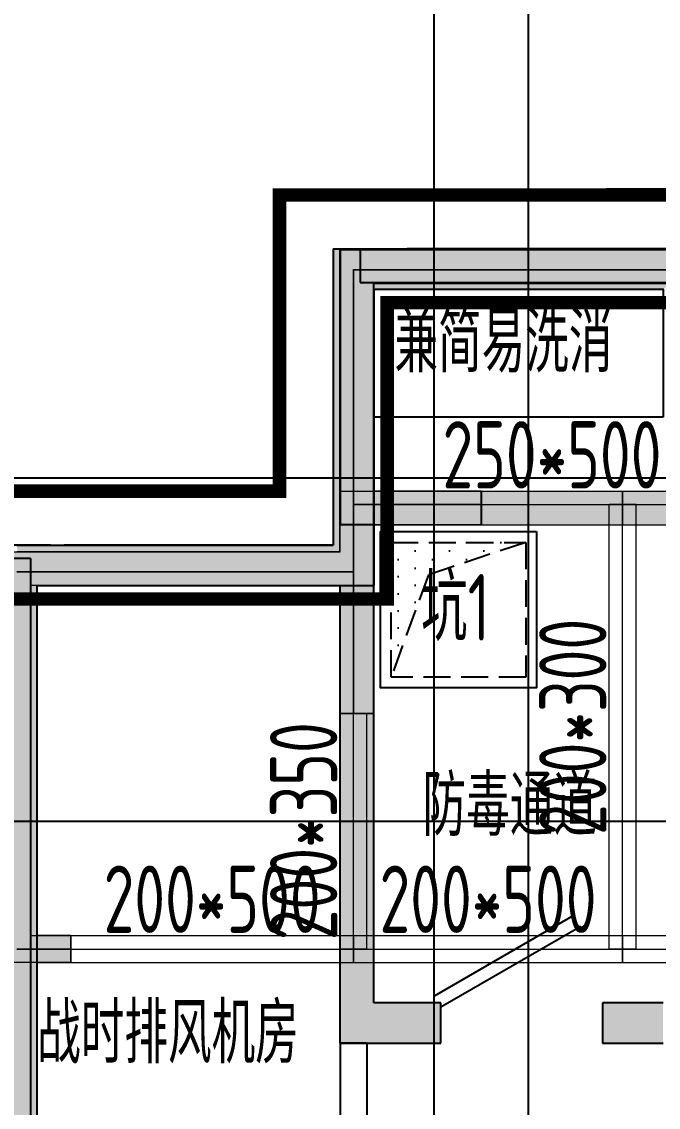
# Model space of a CAD drawing. Extents: x 369444 to 684549, y -549309 to 575337.
# Drawn here: x 439310 to 444039, y 460582 to 468643 of the extents above; entities that cross this region are included whole.
import ezdxf

# ---------------------------------------------------------------- set-up
doc = ezdxf.new("R2010")
doc.units = 0
doc.header["$LTSCALE"] = 1000
doc.header["$MEASUREMENT"] = 0
doc.linetypes.add('DASH', pattern=[0.35, 0.25, -0.1])
for name, color, linetype, lineweight, true_color in [('-1-0-1', 7, 'Continuous', 0, 0xc0c0c0), ('-1-1-2', 7, 'Continuous', 0, 0xc0c0c0), ('-2-0-1', 1, 'Continuous', 0, 0xff0000), ('-2-1-2', 9, 'Continuous', 0, 0x808080), ('1-6-1', 7, 'Continuous', 0, 0x55ff55), ('1-6-2', 7, 'Continuous', 0, 0x55ff55), ('12-6-1', 4, 'Continuous', 0, 0x00ffff), ('12-6-2', 4, 'Continuous', 0, 0x00ffff), ('12-6-5', 4, 'Continuous', 0, 0x00ffff)]:
    doc.layers.add(name, color=color, linetype=linetype, lineweight=lineweight, true_color=true_color)
for name, color, linetype in [('AIRD-PLUM', 122, 'Continuous'), ('DOTE', 1, 'Continuous'), ('HS-A-轮廓线-地下室', 3, 'DASH'), ('PUB_HATCH', 8, 'Continuous'), ('WALL', 9, 'Continuous'), ('WINDOW', 4, 'Continuous'), ('二期轮廓线', 8, 'DASH'), ('人防墙', 7, 'Continuous'), ('填充', 8, 'Continuous'), ('文字', 2, 'Continuous'), ('防火分区线', 7, 'Continuous')]:
    doc.layers.add(name, color=color, linetype=linetype)
doc.styles.add('_TCH_DIM', font='SIMPLEX', dxfattribs={"bigfont": 'GBCBIG'})
doc.styles.add('yjkcad', font='yjkeng.shx', dxfattribs={"width": 0.7, "height": 250, "bigfont": 'yjkchn.shx'})
doc.styles.add('说明', font='TSSDENG', dxfattribs={"width": 0.7, "bigfont": 'HZTXT'})

# ---------------------------------------------------------------- blocks, each defined once
blk = doc.blocks.new('JSK1000')
at = {"layer": 'AIRD-PLUM'}
h = blk.add_hatch(dxfattribs=at)
h.set_pattern_fill('DOTS', color=8, scale=80, style=0)
h.set_pattern_definition([(0, (-20, -20), (63.5, 127), [0, -127])])
h.paths.add_polyline_path([(80, 1080), (80, 80), (321, 803.3), (1080, 1080)])
at = {"layer": 'AIRD-PLUM', "ltscale": 0.25}
blk.add_lwpolyline([(0, 0), (1160, 0), (1160, 1160), (0, 1160)], close=True, dxfattribs=at)
at = {"layer": 'AIRD-PLUM', "color": 8, "linetype": 'DASH', "ltscale": 0.8}
blk.add_lwpolyline([(80, 80), (1080, 80), (1080, 1080), (80, 1080)], close=True, dxfattribs=at)
blk.add_lwpolyline([(80, 80), (321, 803.3), (1080, 1080)], dxfattribs=at)
blk = doc.blocks.new('A$C69B9310D')
at = {"layer": 'AIRD-PLUM', "xscale": -1, "rotation": 90}
blk.add_blockref('JSK1000', (1160, 1160), dxfattribs=at)
at = {"layer": '文字', "style": '说明', "width": 0.7}
blk.add_text('坑1', height=495, dxfattribs=at).set_placement((302.3, 349.9))
blk = doc.blocks.new('$DorLib2D$00000179')
at = {"color": 0}
for p, q in [((-0.54, 0.1693), (0.326, 0.6693)), ((-0.5, 0.1), (0.366, 0.6))]:
    blk.add_line(p, q, dxfattribs=at)

msp = doc.modelspace()

# ---------------------------------------------------------------- hatches: boundary and pattern name
at = {"layer": 'PUB_HATCH'}
h = msp.add_hatch(color=256, dxfattribs=at)
h.dxf.hatch_style = 1
h.paths.add_polyline_path([(433674.5, 461707), (433674.5, 462107), (434074.5, 462107), (434074.5, 461707)], flags=17)
h.paths.add_polyline_path([(405174.5, 461707), (405174.5, 462107), (404774.5, 462107), (404774.5, 461707)], flags=17)
h.paths.add_polyline_path([(419974.5, 457857), (420074.5, 457857), (420074.5, 458357), (419574.5, 458357), (419574.5, 457857), (419724.5, 457857)], flags=17)
h.paths.add_polyline_path([(420174.5, 458357), (419574.5, 458357), (419574.5, 455257), (419974.5, 455257), (419974.5, 455457), (419824.5, 455457), (419824.5, 458107), (420174.5, 458107)])
h.paths.add_polyline_path([(399474.5, 455257), (399474.5, 460257), (400224.5, 460257), (400224.5, 460007), (399724.5, 460007), (399724.5, 455257)])
h.paths.add_polyline_path([(409249.5, 456957), (409249.5, 460257), (409499.5, 460257), (409499.5, 456957)])
h.paths.add_polyline_path([(393024.5, 457657), (393024.5, 452107), (393524.5, 452107), (393524.5, 451857), (392774.5, 451857), (392774.5, 457657)])
h.paths.add_polyline_path([(396324.5, 451857), (395424.5, 451857), (395424.5, 452107), (396324.5, 452107), (396324.5, 454357), (396574.5, 454357), (396574.5, 452107), (397124.5, 452107), (397124.5, 451857)])
h.paths.add_polyline_path([(402924.5, 453557), (402924.5, 451107), (403824.5, 451107), (403824.5, 450857), (402674.5, 450857), (402674.5, 453557)])
h.paths.add_polyline_path([(405624.5, 459557), (405624.5, 460257), (407674.5, 460257), (407674.5, 460007), (405874.5, 460007), (405874.5, 459557)])
h.paths.add_polyline_path([(416074.5, 453557), (416074.5, 450857), (414924.5, 450857), (414924.5, 451107), (415824.5, 451107), (415824.5, 453557)])
h.paths.add_polyline_path([(413574.5, 458107), (413074.5, 458107), (413074.5, 455457), (413274.5, 455457), (413274.5, 455257), (412824.5, 455257), (412824.5, 458357), (413574.5, 458357)])
h.paths.add_polyline_path([(419274.5, 453557), (419274.5, 450857), (418624.5, 450857), (418624.5, 451107), (419024.5, 451107), (419024.5, 453557)])
h.paths.add_polyline_path([(406974.5, 461656.8), (406974.5, 462557), (410374.5, 462557), (410374.5, 461656.8), (410174.5, 461656.8), (410174.5, 462357), (407174.5, 462357), (407174.5, 461656.7)], flags=17)
h.paths.add_polyline_path([(405274.5, 455457), (405674.5, 455457), (405674.5, 458107), (405174.5, 458107), (405174.5, 458357), (405874.5, 458357), (405874.5, 455257), (405274.5, 455257)])
h.paths.add_polyline_path([(399724.5, 451107), (400124.5, 451107), (400124.5, 450857), (399474.5, 450857), (399474.5, 451857), (398924.5, 451857), (398924.5, 452107), (399474.5, 452107), (399474.5, 453757), (399724.5, 453757), (399724.5, 452107)])
h.paths.add_polyline_path([(405924.5, 451107), (406124.5, 451107), (406124.5, 450857), (405924.5, 450857), (405524.5, 450857), (405524.5, 451107), (405674.5, 451107), (405674.5, 453557), (405924.5, 453557)])
h.paths.add_polyline_path([(418674.5, 458357), (419274.5, 458357), (419274.5, 455257), (418874.5, 455257), (418874.5, 455457), (419024.5, 455457), (419024.5, 458107), (418674.5, 458107)])
h.paths.add_polyline_path([(396324.5, 456907), (396324.5, 457407), (394524.5, 457407), (394524.5, 457657), (396574.5, 457657), (396574.5, 456907)])
h.paths.add_polyline_path([(401924.5, 458107), (401374.5, 458107), (401374.5, 456307), (401124.5, 456307), (401124.5, 458357), (401924.5, 458357)])
h.paths.add_polyline_path([(410174.5, 464207), (410174.5, 464757), (407974.5, 464757), (407974.5, 464207), (407774.5, 464207), (407774.5, 464957), (410374.5, 464957), (410374.5, 464207)], flags=17)
h.paths.add_polyline_path([(413074.5, 451107), (413224.5, 451107), (413224.5, 450857), (412824.5, 450857), (412624.5, 450857), (412624.5, 451107), (412824.5, 451107), (412824.5, 453557), (413074.5, 453557)])
h.paths.add_polyline_path([(439124.5, 455257), (439124.5, 460007), (438624.5, 460007), (438624.5, 460257), (439374.5, 460257), (439374.5, 455257)])
h.paths.add_polyline_path([(429349.5, 456957), (429349.5, 460257), (429599.5, 460257), (429599.5, 456957)])
h.paths.add_polyline_path([(446074.5, 457657), (446074.5, 451857), (445324.5, 451857), (445324.5, 452107), (445824.5, 452107), (445824.5, 457657)])
h.paths.add_polyline_path([(441724.5, 451857), (441724.5, 452107), (442274.5, 452107), (442274.5, 454357), (442524.5, 454357), (442524.5, 452107), (443424.5, 452107), (443424.5, 451857), (442524.5, 451857)])
h.paths.add_polyline_path([(432974.5, 459557), (432974.5, 460007), (431174.5, 460007), (431174.5, 460257), (433224.5, 460257), (433224.5, 459557)])
h.paths.add_polyline_path([(423024.5, 453557), (423024.5, 451107), (423924.5, 451107), (423924.5, 450857), (422774.5, 450857), (422774.5, 453557)])
h.paths.add_polyline_path([(425274.5, 458357), (426024.5, 458357), (426024.5, 455257), (425574.5, 455257), (425574.5, 455457), (425774.5, 455457), (425774.5, 458107), (425274.5, 458107)])
h.paths.add_polyline_path([(419824.5, 453557), (419824.5, 451107), (420224.5, 451107), (420224.5, 450857), (419574.5, 450857), (419574.5, 453557)])
h.paths.add_polyline_path([(431674.5, 461656.8), (431674.5, 462357), (428674.5, 462357), (428674.5, 461656.8), (428474.5, 461656.8), (428474.5, 462557), (431874.5, 462557), (431874.5, 461656.8)], flags=17)
h.paths.add_polyline_path([(433574.5, 455257), (432974.5, 455257), (432974.5, 458357), (433674.5, 458357), (433674.5, 458107), (433174.5, 458107), (433174.5, 455457), (433574.5, 455457)])
h.paths.add_polyline_path([(439124.5, 452107), (439124.5, 453757), (439374.5, 453757), (439374.5, 452107), (439924.5, 452107), (439924.5, 451857), (439374.5, 451857), (439374.5, 450857), (438724.5, 450857), (438724.5, 451107), (439124.5, 451107)])
h.paths.add_polyline_path([(444324.5, 457407), (442524.5, 457407), (442524.5, 456907), (442274.5, 456907), (442274.5, 457657), (444324.5, 457657)])
h.paths.add_polyline_path([(432924.5, 453557), (433174.5, 453557), (433174.5, 451107), (433324.5, 451107), (433324.5, 450857), (432924.5, 450857), (432724.5, 450857), (432724.5, 451107), (432924.5, 451107)])
h.paths.add_polyline_path([(436924.5, 458357), (437724.5, 458357), (437724.5, 456307), (437474.5, 456307), (437474.5, 458107), (436924.5, 458107)])
h.paths.add_polyline_path([(436174.5, 453557), (436174.5, 450857), (435024.5, 450857), (435024.5, 451107), (435924.5, 451107), (435924.5, 453557)])
h.paths.add_polyline_path([(428474.5, 464207), (428474.5, 464957), (431074.5, 464957), (431074.5, 464207), (430874.5, 464207), (430874.5, 464757), (428674.5, 464757), (428674.5, 464207)], flags=17)
h.paths.add_polyline_path([(429349.5, 451107), (429349.5, 454357), (429599.5, 454357), (429599.5, 451107), (430324.5, 451107), (430324.5, 450857), (429349.5, 450857), (428624.5, 450857), (428624.5, 451107)])
h.paths.add_polyline_path([(425774.5, 453557), (426024.5, 453557), (426024.5, 451107), (426224.5, 451107), (426224.5, 450857), (426024.5, 450857), (425624.5, 450857), (425624.5, 451107), (425774.5, 451107)])
h.paths.add_polyline_path([(413074.5, 461657.3), (413324.5, 461657.3), (413324.5, 462157.3), (412824.5, 462157.3), (412824.5, 461657.3)], flags=17)
h.paths.add_polyline_path([(425774.5, 461657), (426024.5, 461657), (426024.5, 462157), (425524.5, 462157), (425524.5, 461657)], flags=17)
edge = h.paths.add_edge_path()
edge.add_line((413074.5, 461657), (413074.5, 460057))
edge.add_line((413074.5, 460057), (411074.5, 460057))
edge.add_line((411074.5, 460057), (411074.5, 460257))
edge.add_line((411074.5, 460257), (412824.5, 460257))
edge.add_line((412824.5, 460257), (412824.5, 461657.3))
edge.add_line((404774.5, 461707), (401874.5, 461707))
edge.add_line((401874.5, 461707), (401874.5, 464457))
edge.add_line((401874.5, 464457), (399674.5, 464457))
edge.add_line((399674.5, 464457), (399674.5, 461657))
edge.add_line((399674.5, 461657), (399174.5, 461657))
edge.add_line((399174.5, 461657), (399174.5, 461857))
edge.add_line((399174.5, 461857), (399474.5, 461857))
edge.add_line((399474.5, 461857), (399474.5, 464457))
edge.add_line((399474.5, 464457), (397174.5, 464457))
edge.add_line((397174.5, 464457), (397174.5, 463507))
edge.add_line((397174.5, 463507), (396924.5, 463507))
edge.add_line((396924.5, 463507), (396924.5, 464457))
edge.add_line((396924.5, 464457), (396924.5, 464907))
edge.add_line((396924.5, 464907), (392224.5, 464907))
edge.add_line((392224.5, 464907), (392224.5, 461907))
edge.add_line((392224.5, 461907), (393024.5, 461907))
edge.add_line((393024.5, 461907), (393024.5, 461157))
edge.add_line((393024.5, 461157), (392774.5, 461157))
edge.add_line((392774.5, 461157), (392774.5, 461657))
edge.add_line((392774.5, 461657), (391974.5, 461657))
edge.add_line((391974.5, 461657), (391974.5, 465157))
edge.add_line((391974.5, 465157), (397174.5, 465157))
edge.add_line((397174.5, 465157), (397174.5, 464707))
edge.add_line((397174.5, 464707), (399674.5, 464707))
edge.add_line((399674.5, 464707), (402124.5, 464707))
edge.add_line((402124.5, 464707), (402124.5, 461957))
edge.add_line((402124.5, 461957), (404774.5, 461957))
edge.add_line((426024.5, 461657), (426024.5, 460257))
edge.add_line((426024.5, 460257), (427774.5, 460257))
edge.add_line((427774.5, 460257), (427774.5, 460057))
edge.add_line((427774.5, 460057), (425774.5, 460057))
edge.add_line((425774.5, 460057), (425774.5, 461657))
edge.add_line((434074.5, 461957), (436724.5, 461957))
edge.add_line((436724.5, 461957), (436724.5, 464707))
edge.add_line((436724.5, 464707), (439174.5, 464707))
edge.add_line((439174.5, 464707), (441674.5, 464707))
edge.add_line((441674.5, 464707), (441674.5, 465157))
edge.add_line((441674.5, 465157), (446874.5, 465157))
edge.add_line((446874.5, 465157), (446874.5, 461657))
edge.add_line((446874.5, 461657), (446074.5, 461657))
edge.add_line((446074.5, 461657), (446074.5, 461157))
edge.add_line((446074.5, 461157), (445824.5, 461157))
edge.add_line((445824.5, 461157), (445824.5, 461907))
edge.add_line((445824.5, 461907), (446624.5, 461907))
edge.add_line((446624.5, 461907), (446624.5, 464907))
edge.add_line((446624.5, 464907), (441924.5, 464907))
edge.add_line((441924.5, 464907), (441924.5, 464457))
edge.add_line((441924.5, 464457), (441924.5, 463507))
edge.add_line((441924.5, 463507), (441674.5, 463507))
edge.add_line((441674.5, 463507), (441674.5, 464457))
edge.add_line((441674.5, 464457), (439374.5, 464457))
edge.add_line((439374.5, 464457), (439374.5, 461857))
edge.add_line((439374.5, 461857), (439674.5, 461857))
edge.add_line((439674.5, 461857), (439674.5, 461657))
edge.add_line((439674.5, 461657), (439174.5, 461657))
edge.add_line((439174.5, 461657), (439174.5, 464457))
edge.add_line((439174.5, 464457), (436974.5, 464457))
edge.add_line((436974.5, 464457), (436974.5, 461707))
edge.add_line((436974.5, 461707), (434074.5, 461707))
edge.add_line((405174.5, 462107), (405174.5, 467557))
edge.add_line((405174.5, 467557), (412274.5, 467557))
edge.add_line((412274.5, 467557), (412274.5, 464707))
edge.add_line((412274.5, 464707), (412824.5, 464707))
edge.add_line((412824.5, 464707), (412824.5, 464307))
edge.add_line((412824.5, 464307), (413074.5, 464307))
edge.add_line((413074.5, 464307), (413074.5, 464957))
edge.add_line((413074.5, 464957), (412524.5, 464957))
edge.add_line((412524.5, 464957), (412524.5, 467557))
edge.add_line((412524.5, 467557), (413374.5, 467557))
edge.add_line((413374.5, 467557), (413374.5, 465557))
edge.add_line((413374.5, 465557), (419424.5, 465557))
edge.add_line((404924.5, 462107), (404924.5, 467807))
edge.add_line((404924.5, 467807), (412274.5, 467807))
edge.add_line((412274.5, 467807), (413624.5, 467807))
edge.add_line((413624.5, 467807), (413624.5, 465807))
edge.add_line((413624.5, 465807), (419424.5, 465807))
edge.add_line((419924.5, 465557), (425474.5, 465557))
edge.add_line((425474.5, 465557), (425474.5, 467557))
edge.add_line((425474.5, 467557), (426324.5, 467557))
edge.add_line((426324.5, 467557), (426324.5, 464957))
edge.add_line((426324.5, 464957), (425774.5, 464957))
edge.add_line((425774.5, 464957), (425774.5, 464307))
edge.add_line((425774.5, 464307), (426024.5, 464307))
edge.add_line((426024.5, 464307), (426024.5, 464707))
edge.add_line((426024.5, 464707), (426574.5, 464707))
edge.add_line((426574.5, 464707), (426574.5, 467557))
edge.add_line((426574.5, 467557), (433674.5, 467557))
edge.add_line((433674.5, 467557), (433674.5, 462107))
edge.add_line((419924.5, 465807), (425224.5, 465807))
edge.add_line((425224.5, 465807), (425224.5, 467807))
edge.add_line((425224.5, 467807), (426574.5, 467807))
edge.add_line((426574.5, 467807), (433924.5, 467807))
edge.add_line((433924.5, 467807), (433924.5, 462107))
h.paths.add_polyline_path([(410224.5, 451107), (410224.5, 450857), (408524.5, 450857), (408524.5, 451107), (409249.5, 451107), (409249.5, 454357), (409499.5, 454357), (409499.5, 451107)])
for points in [[(441624.6, 466957), (441924.6, 466657), (444074.6, 466657), (444207.9, 466757), (444174.6, 466957)], [(441924.6, 466657), (441624.6, 466957), (441624.6, 464757), (441924.6, 464457)], [(439294.6, 464517), (439424.6, 464457), (441924.6, 464457), (441624.6, 464757), (439274.6, 464757)], [(439174.6, 460257), (439424.6, 460007), (439424.6, 464457), (439294.6, 464517), (439174.6, 464457)], [(441674.6, 461057), (441924.6, 461357), (441924.6, 464457), (441674.6, 464457)], [(441674.6, 461057), (442424.6, 461057), (442424.6, 461357), (441924.6, 461357)], [(444074.6, 461357), (443624.6, 461357), (443624.6, 461057), (444074.6, 461057)]]:
    msp.add_hatch(color=256, dxfattribs=at).paths.add_polyline_path(points)
at = {"layer": 'PUB_HATCH', "linetype": 'ByBlock'}
for points in [[(441674.5, 466957), (441924.5, 466707), (449674.5, 466707), (449924.5, 466957)], [(441924.5, 466707), (441674.5, 466957), (441674.5, 464907), (441924.5, 464907)], [(441824.6, 466707.1), (449824.6, 466707.1), (449824.6, 466957.1), (441824.6, 466957.1)]]:
    msp.add_hatch(color=256, dxfattribs=at).paths.add_polyline_path(points)
at = {"layer": 'PUB_HATCH'}
h = msp.add_hatch(color=256, dxfattribs=at)
h.dxf.hatch_style = 1
h.paths.add_polyline_path([(442724.5, 464907), (442724.5, 465157), (441674.5, 465157), (441674.5, 464707), (436724.5, 464707), (436724.5, 461957), (434074.5, 461957), (434074.5, 461707), (436974.5, 461707), (436974.5, 464457), (439174.5, 464457), (439174.5, 461657), (439674.5, 461657), (439674.5, 461857), (439374.5, 461857), (439374.5, 464457), (441674.5, 464457), (441674.5, 463507), (441924.5, 463507), (441924.5, 464907)])
h.paths.add_polyline_path([(446024.5, 465157), (446024.5, 464907), (446624.5, 464907), (446624.5, 461907), (445824.5, 461907), (445824.5, 461157), (446074.5, 461157), (446074.5, 461657), (446874.5, 461657), (446874.5, 465157)])

# ---------------------------------------------------------------- linework, layer by layer
at = {"layer": '-1-0-1', "color": 0}
for p in [(441774.4, 466799.9, -3600), (441774.4, 465056.9, -3600), (442724.4, 465056.9, -3600), (443774.4, 465056.9, -3600), (441124.4, 464556.9, -3600), (441774.4, 464556.9, -3600), (441774.4, 463506.9, -3600), (439674.4, 461756.9, -3600), (441774.4, 461756.9, -3600), (443774.4, 461756.9, -3600)]:
    msp.add_point(p, dxfattribs=at)
at = {"layer": '-1-1-2', "color": 0}
for p, q in [((441774.4, 466799.9, -3600), (441774.4, 466799.9)), ((441774.4, 465056.9, -3600), (441774.4, 465056.9)), ((442724.4, 465056.9, -3600), (442724.4, 465056.9)), ((443774.4, 465056.9, -3600), (443774.4, 465056.9)), ((441124.4, 464556.9, -3600), (441124.4, 464556.9)), ((441774.4, 464556.9, -3600), (441774.4, 464556.9)), ((441774.4, 463506.9, -3600), (441774.4, 463506.9)), ((439674.4, 461756.9, -3600), (439674.4, 461756.9)), ((441774.4, 461756.9, -3600), (441774.4, 461756.9)), ((443774.4, 461756.9, -3600), (443774.4, 461756.9))]:
    msp.add_line(p, q, dxfattribs=at)
at = {"layer": '-2-0-1', "color": 0}
for p, q in [((441774.4, 466799.9, -3600), (446774.4, 466799.9, -3600)), ((441774.4, 465056.9, -3600), (441774.4, 466799.9, -3600)), ((441774.4, 464556.9, -3600), (441774.4, 465056.9, -3600)), ((441774.4, 465056.9, -3600), (442724.4, 465056.9, -3600)), ((442724.4, 465056.9, -3600), (443774.4, 465056.9, -3600)), ((443774.4, 461756.9, -3600), (443774.4, 465056.9, -3600)), ((443774.4, 465056.9, -3600), (446024.4, 465056.9, -3600)), ((439274.4, 464556.9, -3600), (441124.4, 464556.9, -3600)), ((441124.4, 464556.9, -3600), (441774.4, 464556.9, -3600)), ((441774.4, 463506.9, -3600), (441774.4, 464556.9, -3600)), ((441774.4, 461756.9, -3600), (441774.4, 463506.9, -3600)), ((439274.4, 461756.9, -3600), (439674.4, 461756.9, -3600)), ((439674.4, 461756.9, -3600), (441774.4, 461756.9, -3600)), ((441774.4, 461756.9, -3600), (443774.4, 461756.9, -3600)), ((443774.4, 461756.9, -3600), (445974.4, 461756.9, -3600))]:
    msp.add_line(p, q, dxfattribs=at)
at = {"layer": '-2-1-2', "color": 0}
for p, q in [((441774.4, 466799.9), (446774.4, 466799.9)), ((441774.4, 465056.9), (441774.4, 466799.9)), ((441774.4, 464556.9), (441774.4, 465056.9)), ((441774.4, 465056.9), (442724.4, 465056.9)), ((442724.4, 465056.9), (443774.4, 465056.9)), ((443774.4, 461756.9), (443774.4, 465056.9)), ((443774.4, 465056.9), (446024.4, 465056.9)), ((439274.4, 464556.9), (441124.4, 464556.9)), ((441124.4, 464556.9), (441774.4, 464556.9)), ((441774.4, 463506.9), (441774.4, 464556.9)), ((441774.4, 461756.9), (441774.4, 463506.9)), ((439274.4, 461756.9), (439674.4, 461756.9)), ((439674.4, 461756.9), (441774.4, 461756.9)), ((441774.4, 461756.9), (443774.4, 461756.9)), ((443774.4, 461756.9), (445974.4, 461756.9))]:
    msp.add_line(p, q, dxfattribs=at)
at = {"layer": '1-6-1', "color": 0}
for p, q in [((441674.4, 466949.9, -3600), (441674.4, 466949.9)), ((446774.4, 466949.9, -3600), (441674.4, 466949.9, -3600)), ((441674.4, 466949.9), (446774.4, 466949.9)), ((441674.4, 466949.9, -3600), (441674.4, 465056.9, -3600)), ((441674.4, 466949.9), (441674.4, 466949.9, -3600)), ((441674.4, 465056.9), (441674.4, 466949.9)), ((441924.4, 466699.9), (441924.4, 466699.9, -3600)), ((446774.4, 466699.9), (441924.4, 466699.9)), ((441924.4, 466699.9, -3600), (446774.4, 466699.9, -3600)), ((441924.4, 466699.9), (441924.4, 465156.9)), ((441924.4, 466699.9, -3600), (441924.4, 466699.9)), ((441924.4, 465156.9, -3600), (441924.4, 466699.9, -3600)), ((441924.4, 465156.9), (441924.4, 465156.9, -3600)), ((441924.4, 465156.9, -3600), (441924.4, 465156.9)), ((442724.4, 465156.9, -3600), (441924.4, 465156.9, -3600)), ((441924.4, 465156.9), (442724.4, 465156.9)), ((442724.4, 465156.9), (442724.4, 465156.9, -3600)), ((442724.4, 465156.9, -3600), (442724.4, 465156.9)), ((442724.4, 464906.9, -3600), (442724.4, 465156.9, -3600)), ((442724.4, 465156.9), (442724.4, 464906.9)), ((441674.4, 465056.9, -3600), (441674.4, 465056.9)), ((441674.4, 465056.9, -3600), (441674.4, 464706.9, -3600)), ((441674.4, 465056.9), (441674.4, 465056.9, -3600)), ((441674.4, 464706.9), (441674.4, 465056.9)), ((441924.4, 464906.9), (441924.4, 464556.9)), ((441924.4, 464906.9, -3600), (441924.4, 464906.9)), ((441924.4, 464556.9, -3600), (441924.4, 464906.9, -3600)), ((441924.4, 464906.9), (441924.4, 464906.9, -3600)), ((442724.4, 464906.9), (441924.4, 464906.9)), ((441924.4, 464906.9, -3600), (442724.4, 464906.9, -3600)), ((442724.4, 464906.9, -3600), (442724.4, 464906.9)), ((442724.4, 464906.9), (442724.4, 464906.9, -3600)), ((441124.4, 464706.9, -3600), (439274.4, 464706.9, -3600)), ((439274.4, 464706.9), (441124.4, 464706.9)), ((441124.4, 464706.9), (441124.4, 464706.9, -3600)), ((441124.4, 464706.9, -3600), (441124.4, 464706.9)), ((441674.4, 464706.9, -3600), (441124.4, 464706.9, -3600)), ((441124.4, 464706.9), (441674.4, 464706.9)), ((441674.4, 464706.9, -3600), (441674.4, 464706.9)), ((441674.4, 464706.9), (441674.4, 464706.9, -3600)), ((441924.4, 464556.9), (441924.4, 463506.9)), ((441924.4, 464556.9, -3600), (441924.4, 464556.9)), ((441924.4, 463506.9, -3600), (441924.4, 464556.9, -3600)), ((441924.4, 464556.9), (441924.4, 464556.9, -3600)), ((439424.4, 464456.9), (439424.4, 464456.9, -3600)), ((441124.4, 464456.9), (439424.4, 464456.9)), ((439424.4, 464456.9, -3600), (441124.4, 464456.9, -3600)), ((439424.4, 464456.9), (439424.4, 462156.9)), ((439424.4, 464456.9, -3600), (439424.4, 464456.9)), ((439424.4, 462156.9, -3600), (439424.4, 464456.9, -3600)), ((441124.4, 464456.9, -3600), (441124.4, 464456.9)), ((441124.4, 464456.9), (441124.4, 464456.9, -3600)), ((441674.4, 464456.9), (441124.4, 464456.9)), ((441124.4, 464456.9, -3600), (441674.4, 464456.9, -3600)), ((441674.4, 464456.9, -3600), (441674.4, 463506.9, -3600)), ((441674.4, 464456.9), (441674.4, 464456.9, -3600)), ((441674.4, 463506.9), (441674.4, 464456.9)), ((441674.4, 464456.9, -3600), (441674.4, 464456.9)), ((441674.4, 463506.9, -3600), (441674.4, 463506.9)), ((441674.4, 463506.9, -3600), (441924.4, 463506.9, -3600)), ((441674.4, 463506.9), (441674.4, 463506.9, -3600)), ((441924.4, 463506.9), (441674.4, 463506.9)), ((441924.4, 463506.9), (441924.4, 463506.9, -3600)), ((441924.4, 463506.9, -3600), (441924.4, 463506.9)), ((439424.4, 462156.9), (439424.4, 462156.9, -3600)), ((439424.4, 462156.9), (439424.4, 461856.9)), ((439424.4, 462156.9, -3600), (439424.4, 462156.9)), ((439424.4, 461856.9, -3600), (439424.4, 462156.9, -3600)), ((439424.4, 461856.9, -3600), (439424.4, 461856.9)), ((439674.4, 461856.9, -3600), (439424.4, 461856.9, -3600)), ((439424.4, 461856.9), (439674.4, 461856.9)), ((439424.4, 461856.9), (439424.4, 461856.9, -3600)), ((439674.4, 461856.9), (439674.4, 461856.9, -3600)), ((439674.4, 461856.9, -3600), (439674.4, 461856.9)), ((439674.4, 461656.9, -3600), (439674.4, 461856.9, -3600)), ((439674.4, 461856.9), (439674.4, 461656.9)), ((439424.4, 461656.9), (439424.4, 461656.9, -3600)), ((439674.4, 461656.9), (439424.4, 461656.9)), ((439424.4, 461656.9, -3600), (439674.4, 461656.9, -3600)), ((439424.4, 461656.9), (439424.4, 460156.9)), ((439424.4, 461656.9, -3600), (439424.4, 461656.9)), ((439424.4, 460156.9, -3600), (439424.4, 461656.9, -3600)), ((439674.4, 461656.9, -3600), (439674.4, 461656.9)), ((439674.4, 461656.9), (439674.4, 461656.9, -3600))]:
    msp.add_line(p, q, dxfattribs=at)
at = {"layer": '1-6-2', "color": 0}
for p, q in [((441774.4, 466799.9), (441774.4, 466799.9, -3600)), ((446774.4, 466799.9), (441774.4, 466799.9)), ((441774.4, 466799.9, -3600), (446774.4, 466799.9, -3600)), ((441774.4, 466799.9), (441774.4, 465056.9)), ((441774.4, 466799.9, -3600), (441774.4, 466799.9)), ((441774.4, 465056.9, -3600), (441774.4, 466799.9, -3600)), ((441774.4, 465056.9), (441774.4, 465056.9, -3600)), ((441774.4, 465056.9), (441774.4, 464556.9)), ((441774.4, 465056.9, -3600), (441774.4, 465056.9)), ((441774.4, 464556.9, -3600), (441774.4, 465056.9, -3600)), ((441774.4, 465056.9), (441774.4, 465056.9, -3600)), ((442724.4, 465056.9), (441774.4, 465056.9)), ((441774.4, 465056.9, -3600), (442724.4, 465056.9, -3600)), ((442724.4, 465056.9, -3600), (442724.4, 465056.9)), ((441124.4, 464556.9), (439274.4, 464556.9)), ((439274.4, 464556.9, -3600), (441124.4, 464556.9, -3600)), ((441124.4, 464556.9, -3600), (441124.4, 464556.9)), ((441124.4, 464556.9), (441124.4, 464556.9, -3600)), ((441774.4, 464556.9), (441124.4, 464556.9)), ((441124.4, 464556.9, -3600), (441774.4, 464556.9, -3600)), ((441774.4, 464556.9), (441774.4, 463506.9)), ((441774.4, 464556.9, -3600), (441774.4, 464556.9)), ((441774.4, 463506.9, -3600), (441774.4, 464556.9, -3600)), ((441774.4, 464556.9), (441774.4, 464556.9, -3600)), ((441774.4, 464556.9, -3600), (441774.4, 464556.9)), ((441774.4, 463506.9), (441774.4, 463506.9, -3600)), ((439674.4, 461756.9), (439274.4, 461756.9)), ((439274.4, 461756.9, -3600), (439674.4, 461756.9, -3600)), ((439674.4, 461756.9, -3600), (439674.4, 461756.9))]:
    msp.add_line(p, q, dxfattribs=at)
at = {"layer": '12-6-1', "color": 0}
for p, q in [((442724.4, 465156.9), (442724.4, 464906.9)), ((442724.4, 465156.9, -500), (442724.4, 465156.9)), ((442724.4, 464906.9, -500), (442724.4, 465156.9, -500)), ((442724.4, 465156.9), (443774.4, 465156.9)), ((442724.4, 465156.9, -500), (443774.4, 465156.9, -500)), ((443774.4, 465156.9), (443774.4, 464906.9)), ((443774.4, 465156.9, -500), (443774.4, 465156.9)), ((443774.4, 464906.9, -500), (443774.4, 465156.9, -500)), ((443774.4, 465156.9), (443774.4, 464906.9)), ((443774.4, 465156.9, -500), (443774.4, 465156.9)), ((443774.4, 464906.9, -500), (443774.4, 465156.9, -500)), ((443774.4, 465156.9), (446024.4, 465156.9)), ((443774.4, 465156.9, -500), (446024.4, 465156.9, -500)), ((443674.4, 465056.9), (443874.4, 465056.9)), ((443674.4, 465056.9, -300), (443674.4, 465056.9)), ((443874.4, 465056.9, -300), (443674.4, 465056.9, -300)), ((443674.4, 461756.9), (443674.4, 465056.9)), ((443674.4, 461756.9, -300), (443674.4, 465056.9, -300)), ((443874.4, 465056.9), (443874.4, 465056.9, -300)), ((443874.4, 461756.9), (443874.4, 465056.9)), ((443874.4, 461756.9, -300), (443874.4, 465056.9, -300)), ((442724.4, 464906.9), (442724.4, 464906.9, -500)), ((442724.4, 464906.9), (443774.4, 464906.9)), ((442724.4, 464906.9, -500), (443774.4, 464906.9, -500)), ((443774.4, 464906.9), (443774.4, 464906.9, -500)), ((443774.4, 464906.9), (443774.4, 464906.9, -500)), ((443774.4, 464906.9), (446024.4, 464906.9)), ((443774.4, 464906.9, -500), (446024.4, 464906.9, -500)), ((441674.4, 463506.9), (441874.4, 463506.9)), ((441674.4, 463506.9, -350), (441674.4, 463506.9)), ((441874.4, 463506.9, -350), (441674.4, 463506.9, -350)), ((441674.4, 461756.9), (441674.4, 463506.9)), ((441674.4, 461756.9, -350), (441674.4, 463506.9, -350)), ((441874.4, 463506.9), (441874.4, 463506.9, -350)), ((441874.4, 461756.9), (441874.4, 463506.9)), ((441874.4, 461756.9, -350), (441874.4, 463506.9, -350)), ((439674.4, 461856.9), (439674.4, 461656.9)), ((439674.4, 461856.9, -500), (439674.4, 461856.9)), ((439674.4, 461656.9, -500), (439674.4, 461856.9, -500)), ((439674.4, 461856.9), (441774.4, 461856.9)), ((439674.4, 461856.9, -500), (441774.4, 461856.9, -500)), ((441774.4, 461856.9), (441774.4, 461656.9)), ((441774.4, 461856.9, -500), (441774.4, 461856.9)), ((441774.4, 461656.9, -500), (441774.4, 461856.9, -500)), ((441774.4, 461856.9), (443774.4, 461856.9)), ((441774.4, 461856.9, -500), (443774.4, 461856.9, -500)), ((441774.4, 461856.9), (441774.4, 461656.9)), ((441774.4, 461856.9, -500), (441774.4, 461856.9)), ((441774.4, 461656.9, -500), (441774.4, 461856.9, -500)), ((443774.4, 461856.9), (443774.4, 461656.9)), ((443774.4, 461856.9, -500), (443774.4, 461856.9)), ((443774.4, 461656.9, -500), (443774.4, 461856.9, -500)), ((443774.4, 461856.9), (443774.4, 461656.9)), ((443774.4, 461856.9, -500), (443774.4, 461856.9)), ((443774.4, 461656.9, -500), (443774.4, 461856.9, -500)), ((443774.4, 461856.9), (445974.4, 461856.9)), ((443774.4, 461856.9, -500), (445974.4, 461856.9, -500)), ((441674.4, 461756.9), (441874.4, 461756.9)), ((441674.4, 461756.9, -350), (441674.4, 461756.9)), ((441874.4, 461756.9, -350), (441674.4, 461756.9, -350)), ((441874.4, 461756.9), (441874.4, 461756.9, -350)), ((443674.4, 461756.9), (443874.4, 461756.9)), ((443674.4, 461756.9, -300), (443674.4, 461756.9)), ((443874.4, 461756.9, -300), (443674.4, 461756.9, -300)), ((443874.4, 461756.9), (443874.4, 461756.9, -300)), ((439674.4, 461656.9), (439674.4, 461656.9, -500)), ((439674.4, 461656.9), (441774.4, 461656.9)), ((439674.4, 461656.9, -500), (441774.4, 461656.9, -500)), ((441774.4, 461656.9), (441774.4, 461656.9, -500)), ((441774.4, 461656.9), (443774.4, 461656.9)), ((441774.4, 461656.9, -500), (443774.4, 461656.9, -500)), ((441774.4, 461656.9), (441774.4, 461656.9, -500)), ((443774.4, 461656.9), (443774.4, 461656.9, -500)), ((443774.4, 461656.9), (443774.4, 461656.9, -500)), ((443774.4, 461656.9), (445974.4, 461656.9)), ((443774.4, 461656.9, -500), (445974.4, 461656.9, -500))]:
    msp.add_line(p, q, dxfattribs=at)
at = {"layer": '12-6-2', "color": 0}
for p, q in [((442724.4, 465056.9), (443774.4, 465056.9)), ((443774.4, 461756.9), (443774.4, 465056.9)), ((443774.4, 465056.9), (446024.4, 465056.9)), ((441774.4, 461756.9), (441774.4, 463506.9)), ((439674.4, 461756.9), (441774.4, 461756.9)), ((441774.4, 461756.9), (443774.4, 461756.9)), ((443774.4, 461756.9), (445974.4, 461756.9))]:
    msp.add_line(p, q, dxfattribs=at)
at = {"layer": 'DOTE', "color": 8}
for p, q in [((442374.5, 261807), (442374.5, 476704.8)), ((443074.5, 59364.2), (443074.5, 476704.8))]:
    msp.add_line(p, q, dxfattribs=at)
at = {"layer": 'DOTE', "color": 8, "lineweight": -2}
for p, q in [((377844.4, 465257), (624570.9, 465257)), ((377844.4, 462707), (624570.9, 462707))]:
    msp.add_line(p, q, dxfattribs=at)
at = {"layer": 'HS-A-轮廓线-地下室', "lineweight": -2, "ltscale": 8}
msp.add_lwpolyline([(478574.5, 455557), (459624.8, 455556.9), (459624.8, 458007), (459774.8, 458157), (459774.8, 458507), (456874.8, 458507), (456874.8, 458157), (457024.8, 458007), (457024.8, 457457), (454724.8, 457457), (454724.8, 457057), (452074.5, 457057), (452074.5, 460007), (449974.5, 460007), (449974.5, 466957), (441624.5, 466957), (441624.5, 464757), (436674.5, 464757)], dxfattribs=at)
at = {"layer": 'PUB_HATCH', "lineweight": 0, "ltscale": 1}
msp.add_lwpolyline([(434074.5, 461957), (436724.5, 461957), (436724.5, 464707), (439174.5, 464707), (441674.5, 464707), (441674.5, 465157), (442724.5, 465157), (442724.5, 464907), (441924.5, 464907), (441924.5, 464457), (441924.5, 463507), (441674.5, 463507), (441674.5, 464457), (439374.5, 464457), (439374.5, 461857), (439674.5, 461857), (439674.5, 461657), (439174.5, 461657), (439174.5, 464457), (436974.5, 464457), (436974.5, 461707), (434074.5, 461707)], dxfattribs=at)
at = {"layer": 'WALL'}
for p, q in [((441624.6, 466957), (444174.6, 466957)), ((441624.6, 466957), (441624.6, 464757)), ((441924.6, 466657), (444074.6, 466657)), ((441924.6, 466657), (441924.6, 464457)), ((439274.6, 464757), (441624.6, 464757)), ((439374.5, 464657), (436774.5, 464657)), ((439374.5, 464657), (439374.5, 462157)), ((439424.6, 460007), (439424.6, 464457)), ((439424.6, 464457), (441924.6, 464457)), ((441674.6, 461057), (441674.6, 464457)), ((441674.6, 464457), (441924.6, 464457)), ((441924.6, 461357), (441924.6, 464457)), ((439374.5, 462157), (439374.5, 458407)), ((442424.6, 461357), (441924.6, 461357)), ((442424.6, 461057), (442424.6, 461357)), ((444074.6, 461357), (443624.6, 461357)), ((443624.6, 461357), (443624.6, 461057)), ((441674.6, 461057), (442424.6, 461057)), ((441674.6, 461057), (441674.6, 459757)), ((441874.6, 461057), (441674.6, 461057)), ((441874.6, 461057), (441874.6, 459557)), ((443624.6, 461057), (444074.6, 461057))]:
    msp.add_line(p, q, dxfattribs=at)
at = {"layer": 'WALL', "linetype": 'ByBlock'}
for p, q in [((441674.5, 466957), (449924.5, 466957)), ((441674.5, 466957), (441674.5, 464907)), ((441824.6, 466957.1), (449824.6, 466957.1)), ((441824.6, 466957.1), (441824.6, 466707.1)), ((441824.6, 466707.1), (449824.6, 466707.1)), ((441924.5, 466707), (449674.5, 466707)), ((441924.5, 466707), (441924.5, 464907)), ((441924.5, 464907), (441674.5, 464907))]:
    msp.add_line(p, q, dxfattribs=at)
at = {"layer": '二期轮廓线', "ltscale": 6}
msp.add_lwpolyline([(478574.6, 455557), (459624.9, 455556.9), (459624.9, 458007), (459774.9, 458157), (459774.9, 458507), (456874.9, 458507), (456874.9, 458157), (457024.9, 458007), (457024.9, 457457), (454724.9, 457457), (454724.9, 457057), (452074.7, 457057), (452074.6, 460007), (449974.7, 460007), (449974.7, 466957), (441624.6, 466957), (441624.6, 464757), (436674.6, 464757)], dxfattribs=at)
at = {"layer": '人防墙', "color": 3}
msp.add_lwpolyline([(444074.6, 465707), (441924.6, 465707), (441924.6, 466657), (444074.6, 466657)], close=True, dxfattribs=at)
at = {"layer": '防火分区线', "color": 114, "linetype": 'DASH', "ltscale": 8, "const_width": 100}
for points in [[(479124.5, 455957), (460024.8, 455956.9), (460024.8, 457841.3), (460174.8, 457991.3), (460174.8, 458907), (456474.8, 458907), (456474.8, 457991.3), (456609.1, 457857), (454324.8, 457857), (454324.8, 457457), (452474.5, 457457), (452474.5, 460406.9), (450374.5, 460406.9), (450374.5, 467357.2), (441224.5, 467357.1), (441224.5, 465157), (436274.5, 465157)], [(478324.5, 455157), (459224.8, 455156.9), (459224.8, 458107), (457424.8, 458107), (457424.8, 457057), (455124.8, 457057), (455124.8, 456657), (451674.5, 456657), (451674.5, 459606.9), (449574.5, 459606.9), (449574.5, 466557.2), (442024.5, 466557.1), (442024.5, 464357), (437074.5, 464357)]]:
    msp.add_lwpolyline(points, dxfattribs=at)

# ---------------------------------------------------------------- block references
at = {"layer": 'WINDOW', "xscale": 1200, "yscale": 1200, "zscale": 1200}
msp.add_blockref('$DorLib2D$00000179', (443024.6, 461207), dxfattribs=at)
at = {"layer": '填充'}
msp.add_blockref('A$C69B9310D', (441974.5, 463697), dxfattribs=at)

# ---------------------------------------------------------------- texts
at = {"color": 2, "style": '_TCH_DIM'}
for s, p in [('兼简易洗消', (442078.6, 466039, 0)), ('防毒通道', (442287.5, 462596.8, 0))]:
    msp.add_text(s, height=450, dxfattribs=at).set_placement(p)
msp.add_text('战时排风机房', height=450, rotation=360, dxfattribs=at).set_placement((439424.4, 460906.9))
at = {"layer": '12-6-5', "color": 0, "char_height": 500, "attachment_point": 8, "style": 'yjkcad'}
for s, insert in [('250*500', (443249.4, 465176.9)), ('200*500', (440724.4, 461876.9)), ('200*500', (442774.4, 461876.9))]:
    msp.add_mtext(s, dxfattribs=dict(at, insert=insert))
at = {"layer": '12-6-5', "color": 0, "char_height": 500, "attachment_point": 8, "rotation": 90, "style": 'yjkcad'}
for s, insert in [('200*300', (443654.4, 463406.9)), ('200*350', (441654.4, 462631.9))]:
    msp.add_mtext(s, dxfattribs=dict(at, insert=insert))

doc.saveas('drawing.dxf')
